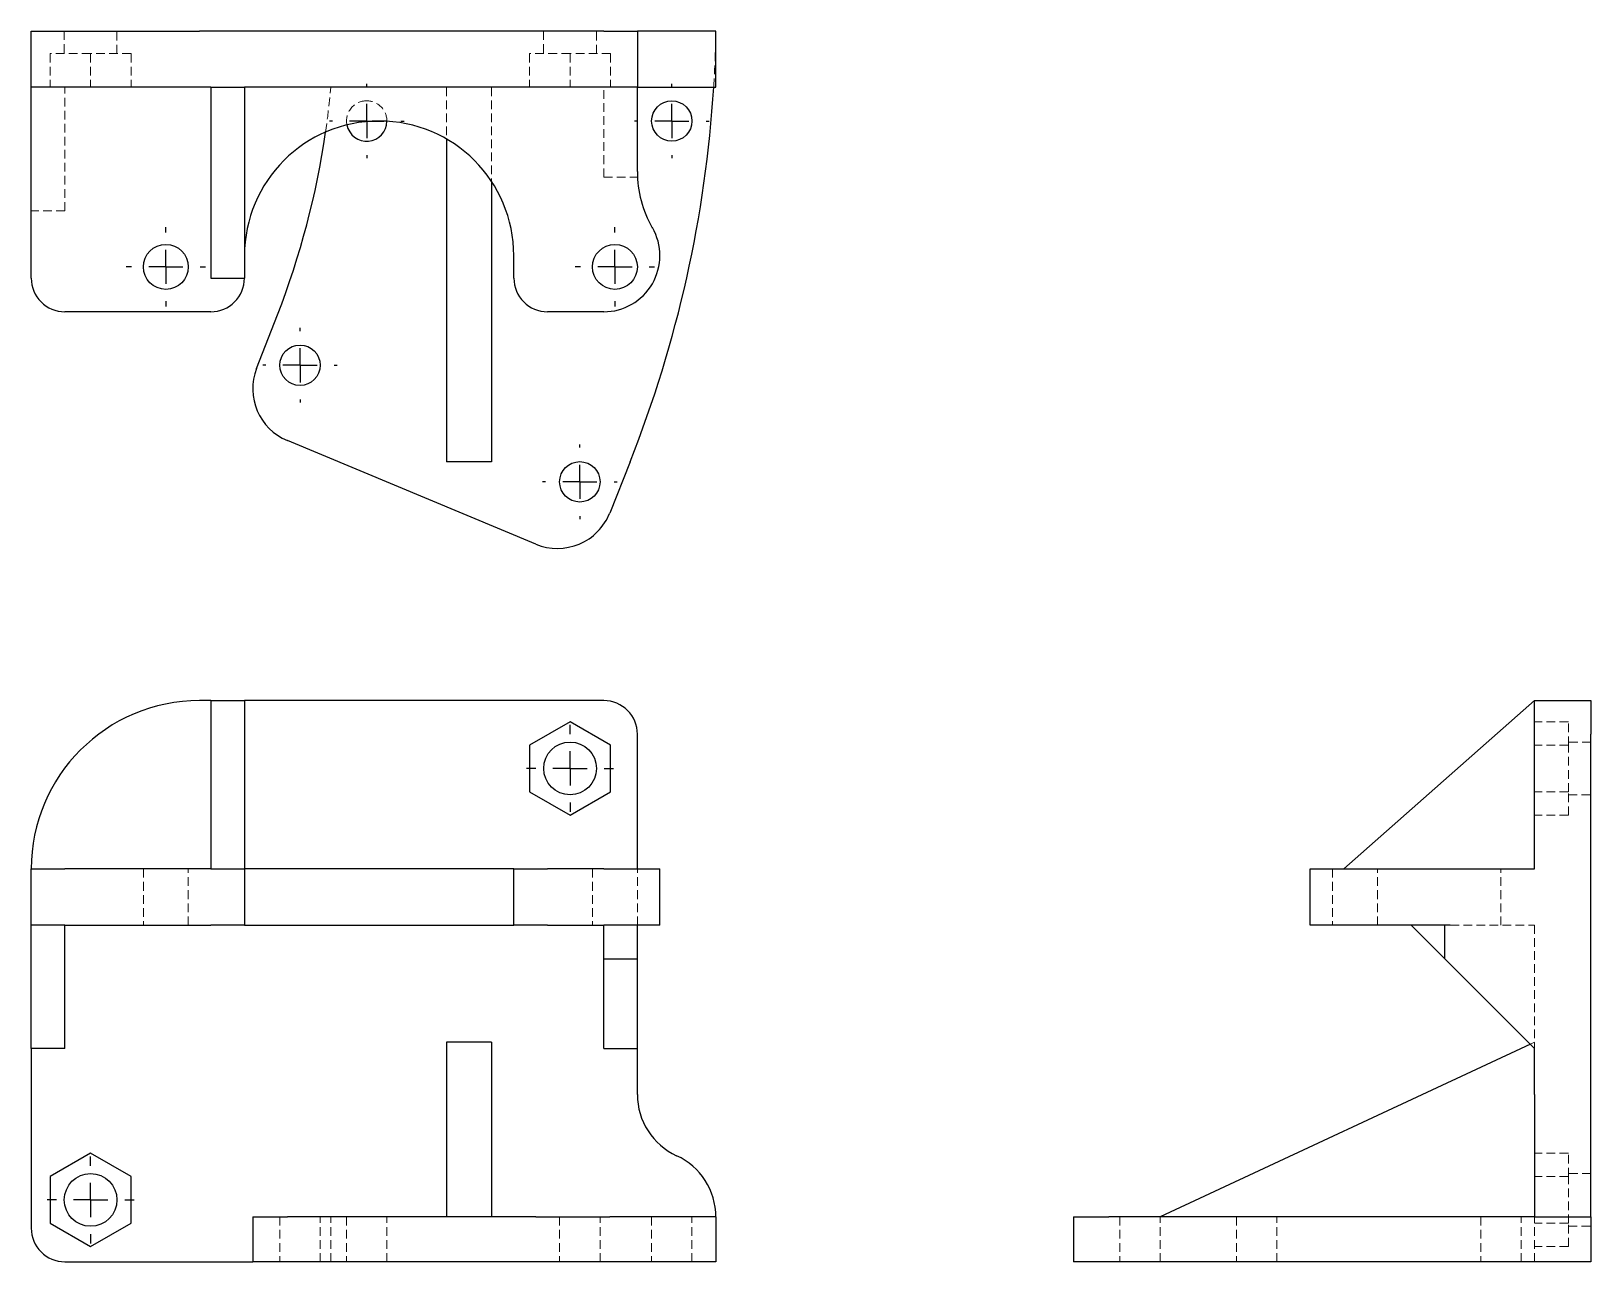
# Model space of a CAD drawing. Header units: millimetres. Extents: x 33 to 261, y 16 to 196.
import ezdxf

# ---------------------------------------------------------------- set-up
doc = ezdxf.new("R2010")
doc.units = ezdxf.units.MM
doc.linetypes.add('HIDDEN', pattern=[1.905, 1.27, -0.635])
doc.layers.add('10', color=7, linetype='Continuous')

# ---------------------------------------------------------------- blocks, each defined once
blk = doc.blocks.new('SW_CENTERMARKSYMBOL_0')
at = {"layer": '10', "color": 0}
for p, q in [((0, 5), (0, 6.35)), ((0, 0), (0, 2.5)), ((-5, 0), (-6.35, 0)), ((0, 0), (-2.5, 0)), ((0, 0), (0, -2.5)), ((0, 0), (2.5, 0)), ((5, 0), (6.35, 0)), ((0, -5), (0, -6.35))]:
    blk.add_line(p, q, dxfattribs=at)
blk = doc.blocks.new('SW_CENTERMARKSYMBOL_1')
at = {"layer": '10', "color": 0}
for p, q in [((0, 5), (0, 6.35)), ((0, 0), (0, 2.5)), ((-5, 0), (-6.35, 0)), ((0, 0), (-2.5, 0)), ((0, 0), (0, -2.5)), ((0, 0), (2.5, 0)), ((5, 0), (6.35, 0)), ((0, -5), (0, -6.35))]:
    blk.add_line(p, q, dxfattribs=at)
blk = doc.blocks.new('SW_CENTERMARKSYMBOL_2')
at = {"layer": '10', "color": 0}
for p, q in [((0, 5), (0, 5.78)), ((0, 0), (0, 2.5)), ((-5, 0), (-5.78, 0)), ((0, 0), (-2.5, 0)), ((0, 0), (0, -2.5)), ((0, 0), (2.5, 0)), ((5, 0), (5.78, 0)), ((0, -5), (0, -5.78))]:
    blk.add_line(p, q, dxfattribs=at)
blk = doc.blocks.new('SW_CENTERMARKSYMBOL_3')
at = {"layer": '10', "color": 0}
for p, q in [((0, 5), (0, 5.78)), ((0, 0), (0, 2.5)), ((-5, 0), (-5.78, 0)), ((0, 0), (-2.5, 0)), ((0, 0), (0, -2.5)), ((0, 0), (2.5, 0)), ((5, 0), (5.78, 0)), ((0, -5), (0, -5.78))]:
    blk.add_line(p, q, dxfattribs=at)
blk = doc.blocks.new('SW_CENTERMARKSYMBOL_4')
at = {"layer": '10', "color": 0}
for p, q in [((0, 5), (0, 5.45)), ((0, 0), (0, 2.5)), ((-5, 0), (-5.45, 0)), ((0, 0), (-2.5, 0)), ((0, 0), (0, -2.5)), ((0, 0), (2.5, 0)), ((5, 0), (5.45, 0)), ((0, -5), (0, -5.45))]:
    blk.add_line(p, q, dxfattribs=at)
blk = doc.blocks.new('SW_CENTERMARKSYMBOL_5')
at = {"layer": '10', "color": 0}
for p, q in [((0, 5), (0, 5.45)), ((0, 0), (0, 2.5)), ((-5, 0), (-5.45, 0)), ((0, 0), (-2.5, 0)), ((0, 0), (0, -2.5)), ((0, 0), (2.5, 0)), ((5, 0), (5.45, 0)), ((0, -5), (0, -5.45))]:
    blk.add_line(p, q, dxfattribs=at)
blk = doc.blocks.new('SW_CENTERMARKSYMBOL_6')
at = {"layer": '10', "color": 0}
for p, q in [((0, 5), (0, 5.45)), ((0, 0), (0, 2.5)), ((-5, 0), (-5.45, 0)), ((0, 0), (-2.5, 0)), ((0, 0), (0, -2.5)), ((0, 0), (2.5, 0)), ((5, 0), (5.45, 0)), ((0, -5), (0, -5.45))]:
    blk.add_line(p, q, dxfattribs=at)
blk = doc.blocks.new('SW_CENTERMARKSYMBOL_7')
at = {"layer": '10', "color": 0}
for p, q in [((0, 5), (0, 5.45)), ((0, 0), (0, 2.5)), ((-5, 0), (-5.45, 0)), ((0, 0), (-2.5, 0)), ((0, 0), (0, -2.5)), ((0, 0), (2.5, 0)), ((5, 0), (5.45, 0)), ((0, -5), (0, -5.45))]:
    blk.add_line(p, q, dxfattribs=at)

msp = doc.modelspace()

# ---------------------------------------------------------------- linework, layer by layer
at = {"color": 7, "linetype": 'Continuous', "lineweight": 25}
for p, q in [((33, 187.58), (33, 195.78)), ((33, 195.78), (57.59, 195.78)), ((116.62, 195.78), (57.59, 195.78)), ((116.62, 195.78), (121.53, 195.78)), ((121.53, 195.78), (121.53, 187.58)), ((127.27, 195.78), (121.53, 195.78)), ((133, 195.78), (127.27, 195.78)), ((133, 187.58), (133, 195.78)), ((57.59, 187.58), (33, 187.58)), ((33, 159.71), (33, 187.58)), ((59.23, 187.58), (57.59, 187.58)), ((59.23, 187.58), (64.15, 187.58)), ((59.23, 187.58), (59.23, 159.71)), ((116.62, 187.58), (64.15, 187.58)), ((64.15, 187.58), (64.15, 159.71)), ((121.53, 187.58), (116.62, 187.58)), ((121.53, 175.26), (121.53, 187.58)), ((121.53, 187.58), (127.27, 187.58)), ((127.27, 187.58), (133, 187.58)), ((93.66, 180.03), (93.66, 132.88)), ((100.22, 173.87), (100.22, 132.88)), ((103.5, 159.71), (103.5, 162.99)), ((59.23, 159.71), (64.15, 159.71)), ((59.23, 154.79), (37.92, 154.79)), ((65.93, 146.52), (68.97, 154.34)), ((116.62, 154.79), (108.42, 154.79)), ((106.72, 120.85), (70.41, 135.98)), ((100.22, 132.88), (93.66, 132.88)), ((120.47, 132.88), (117.49, 125.39)), ((59.23, 97.99), (57.59, 97.99)), ((59.23, 97.99), (59.23, 73.4)), ((59.23, 97.99), (64.15, 97.99)), ((64.15, 97.99), (64.15, 73.4)), ((116.62, 97.99), (64.15, 97.99)), ((252.58, 97.99), (224.71, 73.4)), ((252.58, 97.99), (260.78, 97.99)), ((252.58, 93.07), (252.58, 97.99)), ((260.78, 97.99), (260.78, 93.07)), ((111.7, 94.9), (105.79, 91.49)), ((117.6, 91.49), (111.7, 94.9)), ((105.79, 91.49), (105.79, 84.68)), ((117.6, 84.68), (117.6, 91.49)), ((121.53, 73.4), (121.53, 93.07)), ((252.58, 73.4), (252.58, 93.07)), ((260.78, 40.45), (260.78, 93.07)), ((105.79, 84.68), (111.7, 81.27)), ((111.7, 81.27), (117.6, 84.68)), ((33, 65.2), (33, 73.4)), ((33, 73.4), (37.92, 73.4)), ((59.23, 73.4), (37.92, 73.4)), ((59.23, 73.4), (64.15, 73.4)), ((64.15, 73.4), (64.15, 65.2)), ((103.5, 73.4), (64.15, 73.4)), ((103.5, 65.2), (103.5, 73.4)), ((103.5, 73.4), (108.42, 73.4)), ((116.62, 73.4), (108.42, 73.4)), ((116.62, 73.4), (124.81, 73.4)), ((124.81, 65.2), (124.81, 73.4)), ((219.79, 65.2), (219.79, 73.4)), ((219.79, 73.4), (232.08, 73.4)), ((232.08, 73.4), (240.26, 73.4)), ((240.26, 73.4), (252.58, 73.4)), ((37.92, 65.2), (33, 65.2)), ((33, 47.16), (33, 65.2)), ((37.92, 65.2), (59.23, 65.2)), ((37.92, 47.16), (37.92, 65.2)), ((64.15, 65.2), (59.23, 65.2)), ((64.15, 65.2), (103.5, 65.2)), ((108.42, 65.2), (103.5, 65.2)), ((108.42, 65.2), (116.62, 65.2)), ((124.81, 65.2), (116.62, 65.2)), ((116.62, 60.28), (116.62, 65.2)), ((121.53, 60.28), (121.53, 65.2)), ((232.08, 65.2), (219.79, 65.2)), ((240.26, 65.2), (232.08, 65.2)), ((239.47, 60.28), (234.55, 65.2)), ((239.47, 60.28), (239.47, 65.2)), ((116.62, 47.16), (116.62, 60.28)), ((116.62, 60.28), (121.53, 60.28)), ((121.53, 47.16), (121.53, 60.28)), ((252.58, 47.16), (239.47, 60.28)), ((100.22, 48.08), (93.66, 48.08)), ((93.66, 48.08), (93.66, 22.57)), ((100.22, 48.08), (100.22, 22.57)), ((37.92, 47.16), (33, 47.16)), ((33, 47.16), (33, 20.93)), ((116.62, 47.16), (121.53, 47.16)), ((121.53, 40.45), (121.53, 47.16)), ((251.96, 47.79), (197.88, 22.57)), ((252.58, 40.45), (252.58, 47.16)), ((252.58, 40.45), (252.58, 31.51)), ((260.78, 31.51), (260.78, 40.45)), ((41.68, 31.87), (35.77, 28.46)), ((47.58, 28.46), (41.68, 31.87)), ((252.58, 31.51), (252.58, 22.57)), ((260.78, 22.57), (260.78, 31.51)), ((35.77, 28.46), (35.77, 21.64)), ((47.58, 21.64), (47.58, 28.46)), ((35.77, 21.64), (41.68, 18.23)), ((41.68, 18.23), (47.58, 21.64)), ((65.37, 22.57), (65.37, 16.01)), ((65.37, 22.57), (70.41, 22.57)), ((106.72, 22.57), (70.41, 22.57)), ((106.72, 22.57), (117.49, 22.57)), ((120.47, 22.57), (117.49, 22.57)), ((132.69, 22.57), (120.47, 22.57)), ((133, 22.57), (132.69, 22.57)), ((133, 22.57), (133, 16.01)), ((185.22, 22.57), (185.22, 16.01)), ((185.22, 22.57), (190.39, 22.57)), ((197.88, 22.57), (190.39, 22.57)), ((252.58, 22.57), (197.88, 22.57)), ((252.58, 22.57), (260.78, 22.57)), ((260.78, 22.57), (260.78, 16.01)), ((37.92, 16.01), (65.37, 16.01)), ((70.41, 16.01), (65.37, 16.01)), ((106.72, 16.01), (70.41, 16.01)), ((117.49, 16.01), (106.72, 16.01)), ((120.47, 16.01), (117.49, 16.01)), ((133, 16.01), (120.47, 16.01)), ((190.39, 16.01), (185.22, 16.01)), ((197.88, 16.01), (190.39, 16.01)), ((260.78, 16.01), (197.88, 16.01))]:
    msp.add_line(p, q, dxfattribs=at)
at = {"color": 7, "linetype": 'HIDDEN', "lineweight": 18}
for p, q in [((37.82, 195.78), (37.82, 192.5)), ((45.53, 192.5), (45.53, 195.78)), ((107.84, 195.78), (107.84, 192.5)), ((115.55, 192.5), (115.55, 195.78)), ((41.68, 192.5), (35.77, 192.5)), ((35.77, 192.5), (35.77, 187.58)), ((47.58, 192.5), (41.68, 192.5)), ((41.68, 192.5), (41.68, 187.58)), ((47.58, 192.5), (47.58, 187.58)), ((111.7, 192.5), (105.79, 192.5)), ((105.79, 192.5), (105.79, 187.58)), ((117.6, 192.5), (111.7, 192.5)), ((111.7, 192.5), (111.7, 187.58)), ((117.6, 192.5), (117.6, 187.58)), ((37.92, 169.55), (37.92, 187.58)), ((93.66, 187.58), (93.66, 180.03)), ((100.22, 187.58), (100.22, 173.87)), ((116.62, 174.47), (116.62, 187.58)), ((116.62, 174.47), (121.53, 174.47)), ((121.53, 174.47), (121.53, 175.26)), ((37.92, 169.55), (33, 169.55)), ((257.5, 94.9), (252.58, 94.9)), ((257.5, 91.49), (257.5, 94.9)), ((257.5, 91.49), (252.58, 91.49)), ((260.78, 91.94), (257.5, 91.94)), ((257.5, 84.68), (257.5, 91.49)), ((257.5, 84.68), (252.58, 84.68)), ((257.5, 81.27), (257.5, 84.68)), ((257.5, 84.23), (260.78, 84.23)), ((257.5, 81.27), (252.58, 81.27)), ((49.4, 73.4), (49.4, 65.2)), ((55.95, 65.2), (55.95, 73.4)), ((114.98, 73.4), (114.98, 65.2)), ((121.53, 65.2), (121.53, 73.4)), ((223.07, 73.4), (223.07, 65.2)), ((229.63, 65.2), (229.63, 73.4)), ((247.66, 65.2), (247.66, 73.4)), ((240.26, 65.2), (252.58, 65.2)), ((252.58, 65.2), (252.58, 47.16)), ((252.58, 48.08), (251.96, 47.79)), ((257.5, 31.87), (252.58, 31.87)), ((257.5, 28.46), (257.5, 31.87)), ((257.5, 28.46), (252.58, 28.46)), ((260.78, 28.9), (257.5, 28.9)), ((257.5, 21.64), (257.5, 28.46)), ((69.31, 22.57), (69.31, 16.01)), ((75.22, 16.01), (75.22, 22.57)), ((76.76, 16.01), (76.76, 22.57)), ((79.05, 22.57), (79.05, 16.01)), ((84.95, 16.01), (84.95, 22.57)), ((110.17, 22.57), (110.17, 16.01)), ((116.08, 16.01), (116.08, 22.57)), ((123.61, 22.57), (123.61, 16.01)), ((129.51, 16.01), (129.51, 22.57)), ((192, 22.57), (192, 16.01)), ((197.9, 16.01), (197.9, 22.57)), ((209.03, 22.57), (209.03, 16.01)), ((214.93, 16.01), (214.93, 22.57)), ((244.71, 22.57), (244.71, 16.01)), ((250.62, 16.01), (250.62, 22.57)), ((252.58, 16.01), (252.58, 22.57)), ((257.5, 21.64), (252.58, 21.64)), ((257.5, 18.23), (257.5, 21.64)), ((257.5, 21.2), (260.78, 21.2)), ((257.5, 18.23), (252.58, 18.23))]:
    msp.add_line(p, q, dxfattribs=at)
at = {"color": 7, "linetype": 'HIDDEN', "lineweight": 18, "flags": 128}
msp.add_lwpolyline([(75.99, 181.04), (76.3, 183.33), (76.76, 187.58)], dxfattribs=at)
at = {"color": 7, "linetype": 'Continuous', "lineweight": 25}
for centre, radius in [((126.56, 182.66), 2.95), ((52.67, 161.35), 3.28), ((118.25, 161.35), 3.28), ((72.26, 146.98), 2.95), ((113.13, 129.95), 2.95), ((111.7, 88.09), 3.85), ((41.68, 25.05), 3.85)]:
    msp.add_circle(centre, radius, dxfattribs=at)
at = {"color": 7, "linetype": 'HIDDEN', "lineweight": 18}
for centre, radius, start, end in [((-44.33, 198.42), 177.34, 356.4973, 359.1479), ((82, 182.66), 2.95, 90, 191.2108), ((82, 182.66), 2.95, 359.3705, 90)]:
    msp.add_arc(centre, radius, start, end, dxfattribs=at)
at = {"color": 7, "linetype": 'Continuous', "lineweight": 25}
for centre, radius, start, end in [((-44.33, 198.42), 177.34, 338.313, 356.4973), ((83.82, 162.99), 19.67, 0, 180), ((82, 182.66), 2.95, 191.2108, 359.3705), ((-44.33, 198.42), 121.57, 338.7411, 351.781), ((137.93, 175.26), 16.4, 180, 209.9264), ((116.62, 162.99), 8.2, 270, 29.9264), ((37.92, 159.71), 4.92, 180, 270), ((59.23, 159.71), 4.92, 270, 0), ((108.42, 159.71), 4.92, 180, 270), ((73.57, 143.54), 8.2, 158.7411, 247.3801), ((109.87, 128.42), 8.2, 247.3801, 338.313), ((57.59, 73.4), 24.59, 90, 180), ((116.62, 93.07), 4.92, 0, 90), ((131.37, 40.45), 9.84, 180, 245.3425), ((123.16, 22.57), 9.84, 0, 65.3425), ((37.92, 20.93), 4.92, 180, 270)]:
    msp.add_arc(centre, radius, start, end, dxfattribs=at)

# ---------------------------------------------------------------- block references
at = {"layer": '10'}
for name, p in [('SW_CENTERMARKSYMBOL_6', (82, 182.66)), ('SW_CENTERMARKSYMBOL_7', (126.56, 182.66)), ('SW_CENTERMARKSYMBOL_2', (52.67, 161.35)), ('SW_CENTERMARKSYMBOL_3', (118.25, 161.35)), ('SW_CENTERMARKSYMBOL_5', (72.26, 146.98)), ('SW_CENTERMARKSYMBOL_4', (113.13, 129.95)), ('SW_CENTERMARKSYMBOL_0', (111.7, 88.09)), ('SW_CENTERMARKSYMBOL_1', (41.68, 25.05))]:
    msp.add_blockref(name, p, dxfattribs=at)

doc.saveas('drawing.dxf')
